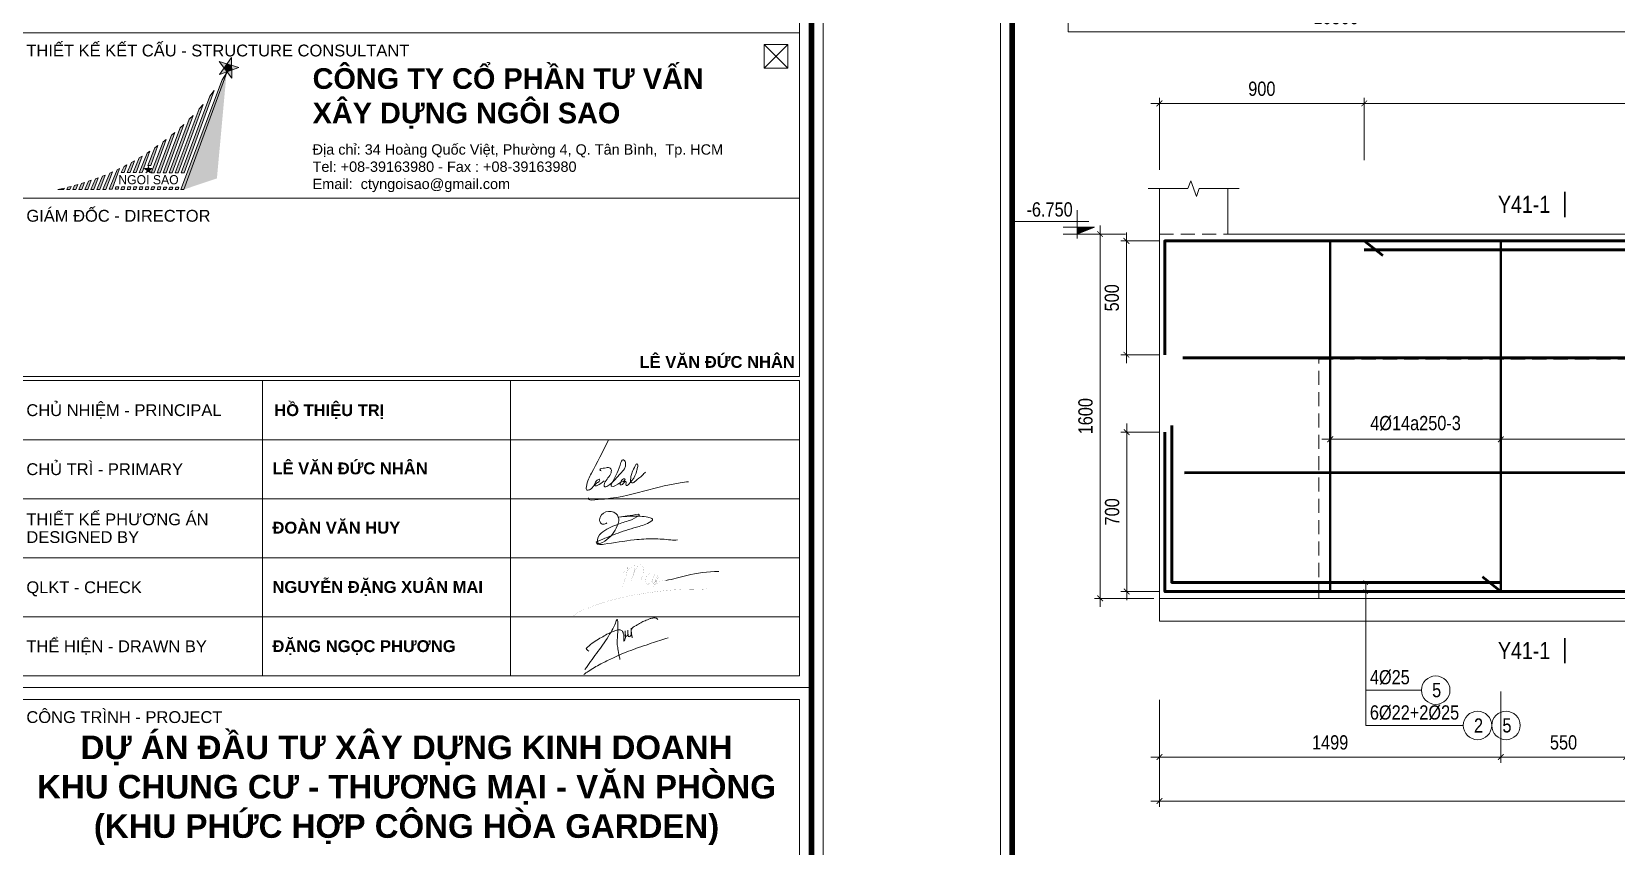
# Model space of a CAD drawing. Header units: millimetres. Extents: x 3014920 to 3563667, y -1638653 to -1356471.
# Drawn here: x 3232761 to 3239720, y -1617131 to -1613553 of the extents above; entities that cross this region are included whole.
import ezdxf
from ezdxf.enums import TextEntityAlignment as Align
from ezdxf.xclip import XClip

# ---------------------------------------------------------------- set-up
doc = ezdxf.new("R2010")
doc.units = ezdxf.units.MM
doc.header["$MEASUREMENT"] = 0
doc.header["$XCLIPFRAME"] = 0
doc.header["$PDMODE"] = 2
doc.linetypes.add('HIDDEN', pattern=[0.375, 0.25, -0.125])
doc.layers.get('0').update_dxf_attribs({"lineweight": 9})
doc.layers.get('Defpoints').update_dxf_attribs({"color": 10, "lineweight": 0})
for name, color, linetype, lineweight in [('CDAI', 21, 'Continuous', 40), ('CHG_XX_Khung ten$0$TEXT', 7, 'Continuous', 15), ('CTHEP', 50, 'Continuous', 50), ('DBAO', 90, 'Continuous', 13), ('DGIONG', 130, 'Continuous', 13), ('HATCH', 154, 'Continuous', 9), ('KTH', 154, 'Continuous', 9), ('Net khuat', 8, 'HIDDEN', 13), ('TEXT', 7, 'Continuous', 15)]:
    doc.layers.add(name, color=color, linetype=linetype, lineweight=lineweight)
doc.layers.add('CHG_XX_Khung ten$0$A1 BORDER$0$DGIONG', color=7, linetype='Continuous', lineweight=13, true_color=0x29ffff)
doc.layers.add('CHG_XX_Khung ten$0$A1 BORDER$0$STICK', color=7, linetype='Continuous', lineweight=9, true_color=0xe60000)
doc.styles.add('CHG_XX_Khung ten$0$A1 BORDER$0$ARIAL', font='arial.ttf')
doc.styles.add('CHG_XX_Khung ten$0$A1 BORDER$0$Arial - Bold', font='arialbd.ttf', dxfattribs={"height": 2.5})
doc.styles.add('CHG_XX_Khung ten$0$A1 BORDER$0$Star-AvoBold', font='VAVOB_0.TTF')
doc.styles.add('CHG_XX_Khung ten$0$Arial - Bold', font='arialbd.ttf')
doc.styles.add('CHG_XX_Khung ten$0$title block pccc$0$ARIAL', font='arial.ttf')
doc.styles.add('CHG_XX_Khung ten$0$title block pccc$0$Arial - Bold', font='arialbd.ttf', dxfattribs={"height": 2.5})
doc.styles.add('Star-HelCon', font='VHELVCN_0.TTF')
doc.styles.add('TTP-HelCon', font='VHELVCN_0.TTF')
doc.styles.add('VNI-HELVE-CONDENSE', font='VHELVCN_0.TTF')
doc.dimstyles.new('kc-25', dxfattribs={"dimtxt": 62.5, "dimasz": 20, "dimexe": 20, "dimexo": 50, "dimgap": 25, "dimtad": 3, "dimdec": 0, "dimzin": 0, "dimdsep": 46, "dimtxsty": 'VNI-HELVE-CONDENSE', "dimblk": 'DIM', "dimcen": 2.5, "dimclrd": 256, "dimclre": 154, "dimclrt": 7, "dimaunit": 1, "dimadec": 0, "dimazin": 0, "dimtfac": 1, "dimtdec": 0, "dimtix": 1, "dimtmove": 0, "dimatfit": 3, "dimldrblk": 'DOT', "dimfxl": 1, "dimtolj": 1, "dimtzin": 0, "dimarcsym": 0})
doc.dimstyles.new('TTP-25', dxfattribs={"dimscale": 25, "dimtxt": 2.5, "dimasz": 1, "dimexe": 1, "dimexo": 1, "dimgap": 0.09, "dimtad": 0, "dimdec": 4, "dimrnd": 1, "dimzin": 9, "dimdsep": 46, "dimtxsty": 'TTP-HelCon', "dimblk": 'ARCHTICK', "dimcen": 0.09, "dimdle": 1.5, "dimclrd": 256, "dimclre": 256, "dimclrt": 7, "dimadec": 0, "dimazin": 0, "dimtfac": 1, "dimtdec": 4, "dimtmove": 0, "dimatfit": 3, "dimldrblk": 'ARCHTICK', "dimfxl": 1, "dimtvp": 1, "dimtolj": 1, "dimtzin": 0, "dimarcsym": 0})

# ---------------------------------------------------------------- blocks, each defined once
blk = doc.blocks.new('_ArchTick')
at = {"color": 0, "linetype": 'ByBlock', "const_width": 0.15}
blk.add_lwpolyline([(-0.5, -0.5), (0.5, 0.5)], dxfattribs=at)
blk = doc.blocks.new('*D1978')
at = {"layer": 'Defpoints', "color": 0, "transparency": 16777216}
for p in [(56025.3, -602.9), (56774.7, -602.9), (56025.3, -901.2)]:
    blk.add_point(p, dxfattribs=at)
at = {"layer": 'KTH', "lineweight": -2, "transparency": 16777216}
for p, q in [((56025.3, -627.9), (56025.3, -926.2)), ((56774.7, -627.9), (56774.7, -926.2)), ((56812.2, -901.2), (55987.8, -901.2))]:
    blk.add_line(p, q, dxfattribs=at)
at = {"layer": 'KTH', "lineweight": -2, "transparency": 16777216, "xscale": 25, "yscale": 25, "zscale": 25}
for p, rotation in [((56025.3, -901.2), 179.9999999866598), ((56774.7, -901.2), 359.9999999866598)]:
    blk.add_blockref('_ArchTick', p, dxfattribs=dict(at, rotation=rotation))
at = {"layer": 'KTH', "color": 7, "transparency": 16777216, "insert": (56400, -831.3), "char_height": 62.5, "attachment_point": 5, "rotation": 360, "style": 'TTP-HelCon'}
blk.add_mtext('\\A1;4Þ14a250-3', dxfattribs=at)
blk = doc.blocks.new('*D1979')
at = {"layer": 'Defpoints', "color": 0, "transparency": 16777216}
for p in [(56774.7, -602.9), (58849.7, -602.9), (58849.7, -901.2)]:
    blk.add_point(p, dxfattribs=at)
at = {"layer": 'KTH', "lineweight": -2, "transparency": 16777216}
for p, q in [((56774.7, -627.9), (56774.7, -926.2)), ((58849.7, -627.9), (58849.7, -926.2)), ((56737.2, -901.2), (58887.2, -901.2))]:
    blk.add_line(p, q, dxfattribs=at)
at = {"layer": 'KTH', "lineweight": -2, "transparency": 16777216, "xscale": 25, "yscale": 25, "zscale": 25, "rotation": 180}
blk.add_blockref('_ArchTick', (56774.7, -901.2), dxfattribs=at)
at = {"layer": 'KTH', "lineweight": -2, "transparency": 16777216, "xscale": 25, "yscale": 25, "zscale": 25}
blk.add_blockref('_ArchTick', (58849.7, -901.2), dxfattribs=at)
at = {"layer": 'KTH', "color": 7, "transparency": 16777216, "insert": (57812.2, -831.3), "char_height": 62.5, "attachment_point": 5, "style": 'TTP-HelCon'}
blk.add_mtext('\\A1;4Þ14a300-3', dxfattribs=at)
blk = doc.blocks.new('*D1983')
at = {"layer": 'Defpoints', "color": 0, "transparency": 16777216}
for p in [(55275, 574), (56175, 300), (55275, 256.7)]:
    blk.add_point(p, dxfattribs=at)
at = {"layer": 'KTH', "lineweight": -2, "transparency": 16777216}
for p, q in [((56212.5, 574), (55237.5, 574)), ((55275, 281.7), (55275, 599)), ((56175, 325), (56175, 599))]:
    blk.add_line(p, q, dxfattribs=at)
at = {"layer": 'KTH', "lineweight": -2, "transparency": 16777216, "xscale": 25, "yscale": 25, "zscale": 25, "rotation": 180}
blk.add_blockref('_ArchTick', (55275, 574), dxfattribs=at)
at = {"layer": 'KTH', "lineweight": -2, "transparency": 16777216, "xscale": 25, "yscale": 25, "zscale": 25}
blk.add_blockref('_ArchTick', (56175, 574), dxfattribs=at)
at = {"layer": 'KTH', "color": 7, "transparency": 16777216, "insert": (55725, 637.8), "char_height": 62.5, "attachment_point": 5, "style": 'TTP-HelCon'}
blk.add_mtext('\\A1;900', dxfattribs=at)
blk = doc.blocks.new('*D1984')
at = {"layer": 'Defpoints', "color": 0, "transparency": 16777216}
for p in [(56175, 574), (56175, 300), (59450, 300)]:
    blk.add_point(p, dxfattribs=at)
at = {"layer": 'KTH', "lineweight": -2, "transparency": 16777216}
for p, q in [((59487.5, 574), (56137.5, 574)), ((56175, 325), (56175, 599)), ((59450, 325), (59450, 599))]:
    blk.add_line(p, q, dxfattribs=at)
at = {"layer": 'KTH', "lineweight": -2, "transparency": 16777216, "xscale": 25, "yscale": 25, "zscale": 25, "rotation": 180}
blk.add_blockref('_ArchTick', (56175, 574), dxfattribs=at)
at = {"layer": 'KTH', "lineweight": -2, "transparency": 16777216, "xscale": 25, "yscale": 25, "zscale": 25}
blk.add_blockref('_ArchTick', (59450, 574), dxfattribs=at)
at = {"layer": 'KTH', "color": 7, "transparency": 16777216, "insert": (57812.5, 637.8), "char_height": 62.5, "attachment_point": 5, "style": 'TTP-HelCon'}
blk.add_mtext('\\A1;3275', dxfattribs=at)
blk = doc.blocks.new('*D1995')
at = {"layer": 'Defpoints', "color": 0, "transparency": 16777216}
for p in [(55275.3, -2020.8), (60125, -2020.8), (60125, -2490.3)]:
    blk.add_point(p, dxfattribs=at)
at = {"layer": 'KTH', "lineweight": -2, "transparency": 16777216}
for p, q in [((55275.3, -2045.8), (55275.3, -2515.3)), ((60125, -2045.8), (60125, -2515.3)), ((55237.8, -2490.3), (60162.5, -2490.3))]:
    blk.add_line(p, q, dxfattribs=at)
at = {"layer": 'KTH', "lineweight": -2, "transparency": 16777216, "xscale": 25, "yscale": 25, "zscale": 25, "rotation": 180}
blk.add_blockref('_ArchTick', (55275.3, -2490.3), dxfattribs=at)
at = {"layer": 'KTH', "lineweight": -2, "transparency": 16777216, "xscale": 25, "yscale": 25, "zscale": 25}
blk.add_blockref('_ArchTick', (60125, -2490.3), dxfattribs=at)
at = {"layer": 'KTH', "color": 7, "transparency": 16777216, "insert": (57700.1, -2426.4), "char_height": 62.5, "attachment_point": 5, "style": 'TTP-HelCon'}
blk.add_mtext('\\A1;4850', dxfattribs=at)
blk = doc.blocks.new('*D1996')
at = {"layer": 'Defpoints', "color": 0, "transparency": 16777216}
for p in [(55275.3, -2020.8), (56774.7, -2020.8), (56774.7, -2296.8)]:
    blk.add_point(p, dxfattribs=at)
at = {"layer": 'KTH', "lineweight": -2, "transparency": 16777216}
for p, q in [((55275.3, -2045.8), (55275.3, -2321.8)), ((56774.7, -2045.8), (56774.7, -2321.8)), ((55237.8, -2296.8), (56812.2, -2296.8))]:
    blk.add_line(p, q, dxfattribs=at)
at = {"layer": 'KTH', "lineweight": -2, "transparency": 16777216, "xscale": 25, "yscale": 25, "zscale": 25, "rotation": 180}
blk.add_blockref('_ArchTick', (55275.3, -2296.8), dxfattribs=at)
at = {"layer": 'KTH', "lineweight": -2, "transparency": 16777216, "xscale": 25, "yscale": 25, "zscale": 25}
blk.add_blockref('_ArchTick', (56774.7, -2296.8), dxfattribs=at)
at = {"layer": 'KTH', "color": 7, "transparency": 16777216, "insert": (56025, -2233), "char_height": 62.5, "attachment_point": 5, "style": 'TTP-HelCon'}
blk.add_mtext('\\A1;1499', dxfattribs=at)
blk = doc.blocks.new('*D1997')
at = {"layer": 'Defpoints', "color": 0, "transparency": 16777216}
for p in [(56774.7, -1983.4), (57325, -1983.4), (57325, -2296.8)]:
    blk.add_point(p, dxfattribs=at)
at = {"layer": 'KTH', "lineweight": -2, "transparency": 16777216}
for p, q in [((56774.7, -2008.4), (56774.7, -2321.8)), ((57325, -2008.4), (57325, -2321.8)), ((56737.2, -2296.8), (57362.5, -2296.8))]:
    blk.add_line(p, q, dxfattribs=at)
at = {"layer": 'KTH', "lineweight": -2, "transparency": 16777216, "xscale": 25, "yscale": 25, "zscale": 25, "rotation": 180}
blk.add_blockref('_ArchTick', (56774.7, -2296.8), dxfattribs=at)
at = {"layer": 'KTH', "lineweight": -2, "transparency": 16777216, "xscale": 25, "yscale": 25, "zscale": 25}
blk.add_blockref('_ArchTick', (57325, -2296.8), dxfattribs=at)
at = {"layer": 'KTH', "color": 7, "transparency": 16777216, "insert": (57049.9, -2233), "char_height": 62.5, "attachment_point": 5, "style": 'TTP-HelCon'}
blk.add_mtext('\\A1;550', dxfattribs=at)
blk = doc.blocks.new('DIM')
h = blk.add_hatch(color=1)
h.paths.add_polyline_path([(0.49, 0.29, 1), (0.29, 0.49), (-0.19, 0), (0.19, 0)])
h.paths.add_polyline_path([(0.19, 0), (-0.19, 0), (-0.49, -0.29, 1), (-0.29, -0.49)])
at = {"color": 9}
for p, q in [((-0.19, 0), (-1.5, 0)), ((0.19, 0), (1.5, 0))]:
    blk.add_line(p, q, dxfattribs=at)
at = {"color": 1}
for p, q in [((-0.49, -0.29), (0.29, 0.49)), ((-0.29, -0.49), (0.49, 0.29)), ((-0.19, 0), (0.19, 0))]:
    blk.add_line(p, q, dxfattribs=at)
blk.add_arc((-0.39, -0.39), 0.138, 135, 315, dxfattribs=at)
blk = doc.blocks.new('*D2001')
at = {"layer": 'Defpoints', "color": 0, "transparency": 16777216}
for p in [(55150.6, 0), (55014.6, -1600), (55275, -1600)]:
    blk.add_point(p, dxfattribs=at)
at = {"layer": 'KTH', "lineweight": -2, "transparency": 16777216}
for p, q in [((55125.6, 0), (54989.6, 0)), ((55014.6, 37.5), (55014.6, -1637.5)), ((55250, -1600), (54989.6, -1600))]:
    blk.add_line(p, q, dxfattribs=at)
at = {"layer": 'KTH', "lineweight": -2, "transparency": 16777216, "xscale": 25, "yscale": 25, "zscale": 25}
for p, rotation in [((55014.6, 0), 90), ((55014.6, -1600), 270)]:
    blk.add_blockref('_ArchTick', p, dxfattribs=dict(at, rotation=rotation))
at = {"layer": 'KTH', "color": 7, "transparency": 16777216, "insert": (54950.7, -800), "char_height": 62.5, "attachment_point": 5, "rotation": 90, "style": 'TTP-HelCon'}
blk.add_mtext('\\A1;1600', dxfattribs=at)
blk = doc.blocks.new('CODE')
at = {"layer": 'DBAO'}
for p, q in [((-62.5, -20), (-62.5, 105)), ((-62.5, 0), (-137.5, 30)), ((-137.5, 30), (0, 30)), ((-137.5, 0), (0, 0)), ((-112.5, 55), (223.6, 55))]:
    blk.add_line(p, q, dxfattribs=at)
at = {"layer": 'HATCH', "color": 1}
blk.add_solid([(-62.5, 0), (-137.5, 30), (-62.5, 30)], dxfattribs=at)
blk = doc.blocks.new('*D2002')
at = {"layer": 'Defpoints', "color": 0, "transparency": 16777216}
for p in [(55298.4, -30), (55130.2, -530), (55298.4, -530)]:
    blk.add_point(p, dxfattribs=at)
at = {"layer": 'KTH', "lineweight": -2, "transparency": 16777216}
for p, q in [((55130.2, 7.5), (55130.2, -567.5)), ((55273.4, -30), (55105.2, -30)), ((55273.4, -530), (55105.2, -530))]:
    blk.add_line(p, q, dxfattribs=at)
at = {"layer": 'KTH', "lineweight": -2, "transparency": 16777216, "xscale": 25, "yscale": 25, "zscale": 25}
for p, rotation in [((55130.2, -30), 90), ((55130.2, -530), 270)]:
    blk.add_blockref('_ArchTick', p, dxfattribs=dict(at, rotation=rotation))
at = {"layer": 'KTH', "color": 7, "transparency": 16777216, "insert": (55066.4, -280), "char_height": 62.5, "attachment_point": 5, "rotation": 90, "style": 'TTP-HelCon'}
blk.add_mtext('\\A1;500', dxfattribs=at)
blk = doc.blocks.new('*D2003')
at = {"layer": 'Defpoints', "color": 0, "transparency": 16777216}
for p in [(55299.5, -870), (55131.4, -1570), (55299.5, -1570)]:
    blk.add_point(p, dxfattribs=at)
at = {"layer": 'KTH', "lineweight": -2, "transparency": 16777216}
for p, q in [((55131.4, -832.5), (55131.4, -1607.5)), ((55274.5, -870), (55106.4, -870)), ((55274.5, -1570), (55106.4, -1570))]:
    blk.add_line(p, q, dxfattribs=at)
at = {"layer": 'KTH', "lineweight": -2, "transparency": 16777216, "xscale": 25, "yscale": 25, "zscale": 25}
for p, rotation in [((55131.4, -870), 90), ((55131.4, -1570), 270)]:
    blk.add_blockref('_ArchTick', p, dxfattribs=dict(at, rotation=rotation))
at = {"layer": 'KTH', "color": 7, "transparency": 16777216, "insert": (55067.6, -1220), "char_height": 62.5, "attachment_point": 5, "rotation": 90, "style": 'TTP-HelCon'}
blk.add_mtext('\\A1;700', dxfattribs=at)
blk = doc.blocks.new('MC')
at = {"layer": 'CTHEP', "const_width": 10, "elevation": 0}
blk.add_lwpolyline([(36.4, 150), (36.4, 0)], dxfattribs=at)
at = {"layer": 'TEXT', "style": 'TTP-HelCon'}
blk.add_attdef('A', text='', height=100, dxfattribs=at).set_placement((-50, 25.5), align=Align.RIGHT)
blk = doc.blocks.new('*D1940')
at = {"layer": 'Defpoints', "color": 0, "transparency": 16777216}
for p in [(57600, -2448.4), (68100, -2448.4), (68100, -2949.4)]:
    blk.add_point(p, dxfattribs=at)
at = {"layer": 'KTH', "lineweight": -2, "transparency": 16777216}
for p, q in [((57600, -2473.4), (57600, -2974.4)), ((68100, -2473.4), (68100, -2974.4)), ((57562.5, -2949.4), (68137.5, -2949.4))]:
    blk.add_line(p, q, dxfattribs=at)
at = {"layer": 'KTH', "lineweight": -2, "transparency": 16777216, "xscale": 25, "yscale": 25, "zscale": 25, "rotation": 180}
blk.add_blockref('_ArchTick', (57600, -2949.4), dxfattribs=at)
at = {"layer": 'KTH', "lineweight": -2, "transparency": 16777216, "xscale": 25, "yscale": 25, "zscale": 25}
blk.add_blockref('_ArchTick', (68100, -2949.4), dxfattribs=at)
at = {"layer": 'KTH', "color": 7, "transparency": 16777216, "insert": (62850, -2885.5), "char_height": 62.5, "attachment_point": 5, "style": 'TTP-HelCon'}
blk.add_mtext('\\A1;10500', dxfattribs=at)
blk = doc.blocks.new('CHG_XX_Khung ten')
at = {"layer": 'CHG_XX_Khung ten$0$A1 BORDER$0$DGIONG'}
h = blk.add_hatch(color=256, dxfattribs=at)
h.paths.add_polyline_path([(724.94, 283.19), (724.15, 281.97), (717.19, 263.38), (717.7, 263.38)])
h.paths.add_polyline_path([(722.81, 280.17), (722.1, 279.22), (717.21, 266.21), (717.72, 266.21)], flags=17)
h.paths.add_polyline_path([(720.93, 277.8), (720.27, 277.04), (716.19, 266.22), (716.7, 266.22)])
h.paths.add_polyline_path([(719.23, 275.93), (718.6, 275.29), (715.18, 266.22), (715.69, 266.22)])
h.paths.add_polyline_path([(717.65, 274.38), (717.03, 273.81), (714.16, 266.22), (714.67, 266.22)])
h.paths.add_polyline_path([(716.14, 273.03), (715.61, 272.59), (713.15, 266.22), (713.66, 266.22)])
h.paths.add_polyline_path([(714.69, 271.86), (714.17, 271.45), (712.13, 266.23), (712.64, 266.23)])
h.paths.add_polyline_path([(713.29, 270.81), (712.76, 270.43), (711.57, 267.46), (712.07, 267.47)])
h.paths.add_polyline_path([(710.1, 266.23), (710.61, 266.24), (711.93, 269.87), (711.48, 269.56)])
h.paths.add_polyline_path([(710.61, 269.02), (710.13, 268.73), (709.08, 266.24), (709.59, 266.24)])
h.paths.add_polyline_path([(709.31, 268.26), (708.82, 267.97), (708.07, 266.24), (708.58, 266.24)])
h.paths.add_polyline_path([(708.04, 267.56), (707.54, 267.3), (707.05, 266.25), (707.56, 266.25)])
h.paths.add_polyline_path([(716.84, 263.8), (716.33, 263.8), (716.18, 263.38), (716.69, 263.38)])
h.paths.add_polyline_path([(715.67, 263.39), (715.82, 263.8), (715.32, 263.8), (715.16, 263.39)])
h.paths.add_polyline_path([(714.15, 263.39), (714.65, 263.39), (714.8, 263.8), (714.3, 263.8)])
h.paths.add_polyline_path([(713.13, 263.39), (713.64, 263.4), (713.79, 263.81), (713.28, 263.81)])
h.paths.add_polyline_path([(712.77, 263.81), (712.27, 263.81), (712.11, 263.39), (712.62, 263.4)])
h.paths.add_polyline_path([(711.25, 263.81), (711.1, 263.4), (711.61, 263.4), (711.76, 263.81)])
h.paths.add_polyline_path([(710.59, 263.4), (710.74, 263.82), (710.24, 263.82), (710.08, 263.4)])
h.paths.add_polyline_path([(709.73, 263.82), (709.22, 263.82), (709.07, 263.41), (709.57, 263.41)])
h.paths.add_polyline_path([(708.71, 263.82), (708.21, 263.82), (708.05, 263.41), (708.56, 263.41)])
h.paths.add_polyline_path([(707.54, 263.41), (707.69, 263.83), (707.19, 263.83), (707.03, 263.41)])
h.paths.add_polyline_path([(706.68, 263.83), (706.17, 263.83), (706.02, 263.42), (706.53, 263.42)])
h.paths.add_polyline_path([(705, 263.42), (705.51, 263.42), (706.79, 266.93), (706.4, 266.74)])
h.paths.add_polyline_path([(703.97, 263.37), (704.48, 263.37), (705.57, 266.36), (705.14, 266.17)])
h.paths.add_polyline_path([(704.36, 265.84), (703.91, 265.65), (702.96, 263.38), (703.46, 263.38)])
h.paths.add_polyline_path([(703.17, 265.37), (702.69, 265.19), (701.94, 263.38), (702.45, 263.38)])
h.paths.add_polyline_path([(702, 264.94), (701.5, 264.77), (700.92, 263.38), (701.43, 263.38)])
h.paths.add_polyline_path([(700.84, 264.56), (700.33, 264.4), (699.91, 263.39), (700.42, 263.39)])
h.paths.add_polyline_path([(699.7, 264.21), (699.18, 264.06), (698.89, 263.39), (699.4, 263.39)])
h.paths.add_polyline_path([(698.57, 263.9), (698.04, 263.77), (697.87, 263.38), (698.38, 263.39)])
h.paths.add_polyline_path([(697.37, 263.39), (697.45, 263.63), (696.91, 263.51), (696.35, 263.38)])
blk.add_hatch(color=256, dxfattribs=at).paths.add_polyline_path([(724.92, 283.21), (717.68, 263.38), (723.28, 265.27)])
at = {"layer": 'CHG_XX_Khung ten$0$A1 BORDER$0$STICK'}
for points in [[(723.71, 282.88), (725.74, 285.75), (725.8, 282.26), (723.67, 285.06), (727.02, 284.03)], [(725.76, 284.41), (724.96, 284.66), (724.49, 283.98), (724.99, 283.32), (725.77, 283.6)], [(711.25, 266.22), (711.64, 267.39), (712.01, 266.22), (711.02, 266.95), (712.24, 266.93)], [(711.87, 266.67), (711.78, 266.94), (711.49, 266.94), (711.4, 266.67), (711.63, 266.5)]]:
    blk.add_hatch(color=256, dxfattribs=at).paths.add_polyline_path(points)
for p, q in [((816, 283.93), (820, 287.93)), ((820, 283.93), (816, 287.93)), ((687, 179), (824, 179))]:
    blk.add_line(p, q)
at = {"color": 9, "linetype": 'Continuous'}
for p, q in [((731, 231), (731, 181)), ((773, 231), (773, 181))]:
    blk.add_line(p, q, dxfattribs=at)
for points in [[(15, 579), (826, 579), (826, 15), (15, 15)], [(816, 283.93), (820, 283.93), (820, 287.93), (816, 287.93)]]:
    blk.add_lwpolyline(points, close=True)
at = {"color": 4, "linetype": 'Continuous', "const_width": 1}
blk.add_lwpolyline([(17, 577), (824, 577), (824, 17), (17, 17)], close=True, dxfattribs=at)
at = {"linetype": 'Continuous'}
for points in [[(689, 317.93), (822, 317.93), (822, 289.93), (689, 289.93)], [(689, 289.93), (822, 289.93), (822, 261.93), (689, 261.93)], [(689, 177), (822, 177), (822, 138), (689, 138)]]:
    blk.add_lwpolyline(points, close=True, dxfattribs=at)
at = {"color": 9, "linetype": 'Continuous'}
for points in [[(689, 261.93), (822, 261.93), (822, 231.73), (689, 231.73)], [(822, 221), (689, 221), (689, 231), (822, 231)], [(822, 211), (689, 211), (689, 221), (822, 221)], [(822, 201), (689, 201), (689, 211), (822, 211)], [(822, 191), (689, 191), (689, 201), (822, 201)], [(822, 181), (689, 181), (689, 191), (822, 191)]]:
    blk.add_lwpolyline(points, close=True, dxfattribs=at)
blk.add_lwpolyline([(822, 211), (689, 211), (822, 211)], dxfattribs=at)
at = {"color": 1}
for points in [[(785.63, 182.08), (787.56, 184.76), (789.61, 187.7), (790.35, 188.98), (790.79, 189.92), (791.06, 190.59), (791.21, 189.09), (791.18, 188.31), (791.14, 187.75), (791.09, 186.47), (791.21, 185.58), (791.42, 184.31), (791.51, 183.99), (791.51, 183.74)], [(786.29, 185.19), (785.86, 185.61), (786.06, 185.86), (787.11, 186.7), (788.17, 187.35), (789.1, 187.9), (790.12, 188.41), (790.69, 188.61), (791.04, 188.74), (791.47, 188.79), (791.73, 188.72), (791.92, 188.61), (792.08, 188.33), (792.16, 188.06), (792.21, 187.84), (792.21, 187.27), (792.2, 187.05), (792.23, 186.85), (792.39, 187.1), (792.48, 187.84), (792.46, 188.12), (792.44, 188.61), (792.46, 188.03), (792.53, 187.67), (792.73, 187.74), (792.86, 187.87), (792.9, 188.09), (792.9, 188.28), (792.87, 188.7), (792.91, 188.19), (792.93, 187.79), (792.94, 187.69), (793.11, 187.61), (793.31, 187.73), (793.45, 187.93), (793.48, 188.22), (793.48, 188.64), (793.48, 189.05), (793.48, 188.49), (793.56, 187.84), (793.63, 187.45), (793.48, 188.6), (793.51, 188.92), (794.2, 189.45), (794.72, 189.76), (795.44, 190.17), (796.2, 190.5), (796.65, 190.69), (797.26, 190.79), (797.77, 190.74), (797.95, 190.55)], [(785.43, 181.21), (786.17, 181.73), (788.31, 183), (790.34, 184), (791.77, 184.64), (795.08, 185.91), (796.87, 186.5), (799.7, 187.42)]]:
    blk.add_spline(points, degree=3, dxfattribs=at)
at = {"layer": 'CHG_XX_Khung ten$0$A1 BORDER$0$DGIONG'}
for points in [[(724.94, 283.19), (717.7, 263.38), (717.19, 263.38), (724.15, 281.97), (724.94, 283.19)], [(722.81, 280.17), (717.72, 266.21), (717.21, 266.21), (722.1, 279.22), (722.81, 280.17)], [(720.93, 277.8), (716.7, 266.22), (716.19, 266.22), (720.27, 277.04), (720.93, 277.8)], [(717.65, 274.38), (714.67, 266.22), (714.16, 266.22), (717.03, 273.81), (717.65, 274.38)], [(719.23, 275.93), (715.69, 266.22), (715.18, 266.22), (718.6, 275.29), (719.23, 275.93)], [(714.69, 271.86), (712.64, 266.23), (712.13, 266.23), (714.17, 271.45), (714.69, 271.86)], [(716.14, 273.03), (713.66, 266.22), (713.15, 266.22), (715.61, 272.59), (716.14, 273.03)], [(710.61, 269.02), (709.59, 266.24), (709.08, 266.24), (710.13, 268.73), (710.61, 269.02)], [(711.93, 269.87), (710.61, 266.24), (710.1, 266.23), (711.48, 269.56), (711.93, 269.87)], [(713.29, 270.81), (712.07, 267.47), (711.57, 267.46), (712.76, 270.43), (713.29, 270.81)], [(704.36, 265.84), (703.46, 263.38), (702.96, 263.38), (703.91, 265.65), (704.36, 265.84)], [(705.57, 266.36), (704.48, 263.37), (703.97, 263.37), (705.14, 266.17), (705.57, 266.36)], [(706.79, 266.93), (705.51, 263.42), (705, 263.42), (706.4, 266.74), (706.79, 266.93)], [(708.04, 267.56), (707.56, 266.25), (707.05, 266.25), (707.54, 267.3), (708.04, 267.56)], [(709.31, 268.26), (708.58, 266.24), (708.07, 266.24), (708.82, 267.97), (709.31, 268.26)], [(697.45, 263.63), (697.37, 263.39), (696.35, 263.38), (696.91, 263.51), (697.45, 263.63)], [(698.57, 263.9), (698.38, 263.39), (697.87, 263.38), (698.04, 263.77), (698.57, 263.9)], [(699.7, 264.21), (699.4, 263.39), (698.89, 263.39), (699.18, 264.06), (699.7, 264.21)], [(700.84, 264.56), (700.42, 263.39), (699.91, 263.39), (700.33, 264.4), (700.84, 264.56)], [(702, 264.94), (701.43, 263.38), (700.92, 263.38), (701.5, 264.77), (702, 264.94)], [(703.17, 265.37), (702.45, 263.38), (701.94, 263.38), (702.69, 265.19), (703.17, 265.37)]]:
    blk.add_lwpolyline(points, dxfattribs=at)
for points in [[(706.53, 263.42), (706.68, 263.83), (706.17, 263.83), (706.02, 263.42)], [(707.54, 263.41), (707.69, 263.83), (707.19, 263.83), (707.03, 263.41)], [(708.56, 263.41), (708.71, 263.82), (708.21, 263.82), (708.05, 263.41)], [(709.57, 263.41), (709.73, 263.82), (709.22, 263.82), (709.07, 263.41)], [(710.59, 263.4), (710.74, 263.82), (710.24, 263.82), (710.08, 263.4)], [(711.61, 263.4), (711.76, 263.81), (711.25, 263.81), (711.1, 263.4)], [(712.62, 263.4), (712.77, 263.81), (712.27, 263.81), (712.11, 263.39)], [(713.64, 263.4), (713.79, 263.81), (713.28, 263.81), (713.13, 263.39)], [(714.65, 263.39), (714.8, 263.8), (714.3, 263.8), (714.15, 263.39)], [(715.67, 263.39), (715.82, 263.8), (715.32, 263.8), (715.16, 263.39)], [(716.69, 263.38), (716.84, 263.8), (716.33, 263.8), (716.18, 263.38)]]:
    blk.add_lwpolyline(points, close=True, dxfattribs=at)
at = {"layer": 'CHG_XX_Khung ten$0$A1 BORDER$0$STICK'}
for p, q in [((723.67, 285.06), (727.02, 284.03)), ((725.8, 282.26), (723.67, 285.06)), ((723.71, 282.88), (725.74, 285.75)), ((725.74, 285.75), (725.8, 282.26)), ((727.02, 284.03), (723.71, 282.88)), ((711.02, 266.95), (712.24, 266.93)), ((712.01, 266.22), (711.02, 266.95)), ((712.24, 266.93), (711.25, 266.22)), ((711.64, 267.39), (712.01, 266.22))]:
    blk.add_line(p, q, dxfattribs=at)
at = {"layer": 'CHG_XX_Khung ten$0$TEXT', "color": 1}
blk.add_lwpolyline([(801.29, 204.04, -0.124137), (800.16, 204.02, 0.028888), (797.25, 204.19, 0.026156), (793.98, 204.04, 0.007061), (788.86, 203.28, -0.091769), (787.85, 203.27, -0.25841), (787.51, 203.62, -0.039719), (788.28, 204, -0.004242), (791.23, 205.18, -0.019244), (794.8, 206.31, 0.094204), (797.02, 207.28, 0.504882), (796.98, 207.63, 0.07616), (796.3, 207.87, 0.041135), (794.97, 208.03, 0.034641), (791.34, 207.9, 0.01407), (792.8, 208.12, 0.003668), (794.71, 208.36, -0.800617), (794.79, 208.18, -0.093248), (793.21, 207.32, 0.020479), (791.05, 206.59, 0.096842), (788.38, 205.18, 0.259163), (787.77, 203.63, 0.564182), (788.17, 203.39, 0.087383), (789.69, 204.36, 0.156422), (791.35, 207.23, 0.228987), (790.91, 208.45, 0.272068), (789.19, 208.76, 0.293527), (788.08, 207.43, 0.171419), (788.25, 206.94, 0.281707), (788.69, 206.7, 0.217513), (789.34, 206.92)], format="xyb", dxfattribs=at)
at = {"layer": 'CHG_XX_Khung ten$0$TEXT', "color": 1, "const_width": 0.0121}
for points in [[(791.6, 198.34, 0.143835), (794.1, 199.89, -0.075685), (793.5, 197.02, -0.172299), (794.95, 199.92, -0.299798), (795.6, 198.96, -0.170508), (795.36, 197.75, 0.168316), (795.11, 197.03)], [(791.95, 196.04, -0.054469), (792.33, 197.1, 0.103257), (792.78, 199.38)], [(797.47, 197.92, 0.401177), (797.3, 198.32, 0.483935), (795.9, 197.43, 0.196997), (796.02, 196.61, 0.296639), (796.38, 196.53, 0.183057), (797.12, 197.39)], [(797.48, 198.09, 0.142769), (797.07, 197.1, 0.220826), (797.29, 196.56, 0.106687), (798.07, 198.16, 0.181562), (797.64, 197.4, -0.039872), (797.25, 196.09, -0.060225), (798.09, 197.69, 0.017174), (797.52, 196.45, -0.149286), (799.3, 197.16)], [(806.31, 195.73, -0.026807), (805.12, 195.66, 0.027369), (800.25, 195.52, 0.022423), (795.26, 194.89, 0.038275), (791.04, 194.04, 0.053272), (785.95, 192.37, 0.118692), (783.44, 190.96)]]:
    blk.add_lwpolyline(points, format="xyb", dxfattribs=at)
at = {"layer": 'CHG_XX_Khung ten$0$TEXT', "color": 1}
for centre, radius, start, end in [((808.51, 174.85), 23.83, 90.5448, 103.6788), ((793.37, 230.45), 33.81, 280.1185, 286.3373)]:
    blk.add_arc(centre, radius, start, end, dxfattribs=at)
for points in [[(789.62, 220.97), (786.72, 215.31), (785.87, 213.03), (785.94, 212.46), (786.42, 212.53), (787.18, 213.24), (787.77, 213.73), (788.12, 214.16), (788.07, 214.29), (787.94, 214.27), (787.28, 213.56), (787.2, 213.33), (787.26, 213.21), (787.44, 213.16), (787.7, 213.23), (788.87, 214.02)], [(788.4, 215.73), (788.18, 215.82), (788.21, 216), (788.32, 216.07), (788.7, 216.16), (789.23, 216.24), (789.76, 216.24), (790.01, 216.08), (790.1, 215.79), (790.05, 215.41), (788.96, 213.65), (788.88, 213.4), (788.88, 213.13), (789, 213.02), (789.17, 213.01), (789.51, 213.17), (790.77, 214.27), (791.67, 215.27), (792.3, 216.07), (792.5, 216.66), (792.49, 217.11), (792.33, 217.45), (792.13, 217.58), (791.94, 217.52), (791.73, 217.16), (790.12, 213.5), (790.04, 213.21), (790.14, 213.12), (791.53, 213.7), (792.32, 214.06), (792.42, 214.24), (792.36, 214.39), (792.17, 214.35), (791.86, 214.12), (791.68, 213.82), (791.57, 213.47), (791.67, 213.35), (791.96, 213.42), (792.51, 213.89), (792.61, 213.78), (792.55, 213.52), (792.61, 213.3), (792.77, 213.25), (793.05, 213.46), (794.1, 214.86), (794.42, 215.85), (794.57, 216.45), (794.53, 216.83), (794.42, 216.89), (794.27, 216.8), (794.14, 216.57), (793.62, 215.47), (793.41, 214.74), (793.36, 214.18), (793.41, 213.82), (793.56, 213.67), (793.77, 213.71), (794.19, 213.99), (795.35, 214.98), (795.89, 215.51)], [(786.22, 211.12), (786.28, 210.87), (786.71, 210.78), (801.78, 213.69), (803.18, 213.88)]]:
    blk.add_spline(points, degree=3, dxfattribs=at)
for s, height, style, p in [('THIẾT KẾ KẾT CẤU - STRUCTURE CONSULTANT', 2, 'CHG_XX_Khung ten$0$A1 BORDER$0$ARIAL', (691, 286.93)), ('GIÁM ĐỐC - DIRECTOR', 2, 'CHG_XX_Khung ten$0$title block pccc$0$ARIAL', (691, 258.93)), ('CHỦ NHIỆM - PRINCIPAL', 2, 'CHG_XX_Khung ten$0$title block pccc$0$ARIAL', (691, 226)), ('HỒ THIỆU TRỊ', 2, 'CHG_XX_Khung ten$0$title block pccc$0$Arial - Bold', (733, 226)), ('CHỦ TRÌ - PRIMARY', 2, 'CHG_XX_Khung ten$0$title block pccc$0$ARIAL', (691, 216)), ('LÊ VĂN ĐỨC NHÂN', 2.0073, 'CHG_XX_Khung ten$0$Arial - Bold', (732.68, 216.13)), ('THIẾT KẾ PHƯƠNG ÁN', 2, 'CHG_XX_Khung ten$0$title block pccc$0$ARIAL', (691, 207.5)), ('ĐOÀN VĂN HUY', 2.0073, 'CHG_XX_Khung ten$0$Arial - Bold', (732.68, 206.09)), ('DESIGNED BY', 2, 'CHG_XX_Khung ten$0$title block pccc$0$ARIAL', (691, 204.5)), ('QLKT - CHECK', 2, 'CHG_XX_Khung ten$0$title block pccc$0$ARIAL', (691, 196)), ('NGUYỄN ĐẶNG XUÂN MAI', 2.0073, 'CHG_XX_Khung ten$0$Arial - Bold', (732.68, 196.05)), ('THỂ HIỆN - DRAWN BY', 2, 'CHG_XX_Khung ten$0$title block pccc$0$ARIAL', (691, 186)), ('ĐẶNG NGỌC PHƯƠNG', 2.0073, 'CHG_XX_Khung ten$0$Arial - Bold', (732.68, 186.02)), ('CÔNG TRÌNH - PROJECT', 2, 'CHG_XX_Khung ten$0$A1 BORDER$0$ARIAL', (691, 174))]:
    blk.add_text(s, height=height, dxfattribs=dict(style=style)).set_placement(p, align=Align.MIDDLE_LEFT)
at = {"style": 'CHG_XX_Khung ten$0$Arial - Bold'}
blk.add_text('LÊ VĂN ĐỨC NHÂN', height=2.0073, dxfattribs=at).set_placement((821.19, 234.17), align=Align.MIDDLE_RIGHT)
at = {"ltscale": 10}
for s, insert, char_height, width, attachment_point, style in [('CÔNG TY CỔ PHẦN TƯ VẤN \\PXÂY DỰNG NGÔI SAO', (739.49, 283.93), 3.5, 76.248, 1, 'CHG_XX_Khung ten$0$A1 BORDER$0$Arial - Bold'), ('Địa chỉ: 34 Hoàng Quốc Việt, Phường 4, Q. Tân Bình,  Tp. HCM\\PTel: +08-39163980 - Fax : +08-39163980 \\PEmail:  ctyngoisao@gmail.com', (739.49, 262.93), 1.75, 83.001, 7, 'CHG_XX_Khung ten$0$A1 BORDER$0$ARIAL')]:
    blk.add_mtext(s, dxfattribs=dict(at, insert=insert, char_height=char_height, width=width, attachment_point=attachment_point, style=style))
at = {"insert": (755.4, 170.88), "char_height": 4, "width": 159.8745, "attachment_point": 2, "style": 'CHG_XX_Khung ten$0$A1 BORDER$0$Arial - Bold'}
blk.add_mtext('DỰ ÁN ĐẦU TƯ XÂY DỰNG KINH DOANH\\PKHU CHUNG CƯ - THƯƠNG MẠI - VĂN PHÒNG\\P(KHU PHỨC HỢP CÔNG HÒA GARDEN)', dxfattribs=at)
at = {"layer": 'CHG_XX_Khung ten$0$A1 BORDER$0$STICK', "style": 'CHG_XX_Khung ten$0$A1 BORDER$0$Star-AvoBold', "width": 1}
blk.add_text('NGOI SAO', height=1.547, dxfattribs=at).set_placement((706.57, 264.27))
blk = doc.blocks.new('2Y-41')
at = {"layer": 'CDAI'}
for points in [[(56025.27746, -30), (56025.27746, -1570)], [(56774.7495, -31.05413), (56774.7495, -1571.05413)]]:
    blk.add_lwpolyline(points, dxfattribs=at)
at = {"layer": 'CTHEP'}
for p, q in [((56256.43338, -94.5255), (56175.00749, -30)), ((56175.00749, -70), (59449.99241, -70)), ((82396.41101, -543.33333), (55377.68973, -543.33334)), ((82406.41441, -1042.98856), (55385.81644, -1048.01558)), ((56693.32361, -1505.40522), (56774.7495, -1569.93072))]:
    blk.add_line(p, q, dxfattribs=at)
for points in [[(55298.38218, -530), (55298.38218, -30), (82444.99991, -30)], [(55299.54167, -870), (55299.54167, -1570), (82444.99991, -1570), (82444.99991, -870)], [(55329.54167, -841.2356), (55329.54167, -1529.93072), (56774.7495, -1529.93072)]]:
    blk.add_lwpolyline(points, dxfattribs=at)
at = {"layer": 'DBAO', "linetype": 'Continuous'}
for p, q in [((55274.99991, 200), (55274.99991, 0)), ((55574.99989, 0), (55574.99989, 200)), ((55275.26113, -1600), (82474.99991, -1600))]:
    blk.add_line(p, q, dxfattribs=at)
at = {"layer": 'DBAO'}
blk.add_line((55574.99989, 0), (60049.99991, 0), dxfattribs=at)
at = {"layer": 'DBAO', "linetype": 'Continuous', "flags": 128}
blk.add_lwpolyline([(55274.99991, 0), (55275.27746, -1700), (82474.99991, -1700), (82474.99991, 0)], dxfattribs=at)
at = {"layer": 'DGIONG', "linetype": 'Continuous', "flags": 128}
blk.add_lwpolyline([(55624.99989, 200), (55449.9999, 200), (55437.4999, 165.65653), (55412.4999, 234.34347), (55399.9999, 200), (55224.98491, 200)], dxfattribs=at)
at = {"layer": 'DGIONG'}
for centre in [(56488.62712, -2003.25916), (56672.32012, -2158.24011), (56797.32012, -2158.24011)]:
    blk.add_circle(centre, 62.5, dxfattribs=at)
at = {"layer": 'Net khuat', "ltscale": 250}
for p, q in [((55274.99991, 0), (55574.99989, 0)), ((55275.27746, -1600), (55275.27746, -550)), ((55975.27745, -1600), (55975.27745, -550)), ((55975.27745, -550), (59924.99999, -550))]:
    blk.add_line(p, q, dxfattribs=at)
at = {"xscale": 0.75, "yscale": 0.75, "zscale": 0.75}
for p in [(57028.77956, 73.93538), (57028.77956, -1886.0756)]:
    blk.add_blockref('MC', p, dxfattribs=at).add_auto_attribs({'A': 'Y41-1'})
at = {"layer": 'KTH', "linetype": 'Continuous', "xscale": -1}
blk.add_blockref('CODE', (54852.06185, 0), dxfattribs=at)
at = {"layer": 'TEXT', "style": 'TTP-HelCon'}
blk.add_text('-6.750', height=62.5, dxfattribs=at).set_placement((54894.32852, 76.99499), align=Align.RIGHT)
for s, p in [('4Þ25', (56199.51225, -1977.40617, 0)), ('6Þ22+2Þ25', (56199.51225, -2132.38717, 0))]:
    blk.add_text(s, height=62.5, dxfattribs=at).set_placement(p)
at = {"layer": 'TEXT', "style": 'Star-HelCon'}
for s, p in [('5', (56492.79379, -2003.25916)), ('2', (56676.48679, -2158.24011)), ('5', (56801.48679, -2158.24011))]:
    blk.add_text(s, height=62.5, dxfattribs=at).set_placement(p, align=Align.MIDDLE)
at = {"layer": 'KTH'}
for base, p1, p2, picture, middle in [((55274.99991, 574.00461), (56175.00749, 300), (55274.99991, 256.68054), '*D1983', (55725.0037, 637.83794)), ((56175.00749, 574.00461), (59449.99241, 300), (56175.00749, 300), '*D1984', (57812.49995, 637.83794))]:
    dim = blk.add_linear_dim(base=base, p1=p1, p2=p2, dimstyle='TTP-25', override={"dimtmove": 1}, dxfattribs=at)
    dim.commit()
    dim.dimension.update_dxf_attribs({"geometry": picture, "text_midpoint": middle})
for base, p1, p2, angle, picture, middle in [((55014.56185, -1600), (55150.56185, 0), (55274.99991, -1600), 90, '*D2001', (54950.72852, -800)), ((57324.99991, -2296.82252), (56774.7495, -1983.41126), (57324.99991, -1983.41126), 180, '*D1997', (57049.8747, -2232.98919)), ((56774.7495, -2296.82252), (55275.27746, -2020.77826), (56774.7495, -2020.77826), 180, '*D1996', (56025.01348, -2232.98919))]:
    dim = blk.add_linear_dim(base=base, p1=p1, p2=p2, angle=angle, dimstyle='TTP-25', override={"dimtmove": 1}, dxfattribs=at)
    dim.commit()
    dim.dimension.update_dxf_attribs({"geometry": picture, "text_midpoint": middle})
for p1, p2, picture, middle in [((55298.38218, -30), (55298.38218, -530), '*D2002', (55066.39346, -280)), ((55299.54167, -870), (55299.54167, -1570), '*D2003', (55067.55295, -1220))]:
    dim = blk.add_aligned_dim(p1=p1, p2=p2, distance=-168.15539, dimstyle='TTP-25', override={"dimtmove": 1}, dxfattribs=at)
    dim.commit()
    dim.dimension.update_dxf_attribs({"geometry": picture, "text_midpoint": middle})
for base, p2, angle, text, picture, middle in [((56025.27746, -901.20202), (56025.27746, -602.86333), 179.999999987, '4Þ14a250-3', '*D1978', (56400.01348, -831.28536)), ((58849.65595, -901.20202), (58849.65595, -602.86333), 0.000000013, '4Þ14a300-3', '*D1979', (57812.20273, -831.28536))]:
    dim = blk.add_linear_dim(base=base, p1=(56774.7495, -602.86333), p2=p2, angle=angle, text=text, dimstyle='TTP-25', override={"dimtmove": 1}, dxfattribs=at)
    dim.commit()
    dim.dimension.update_dxf_attribs({"geometry": picture, "text_midpoint": middle})
at = {"layer": 'KTH', "color": 5}
dim = blk.add_linear_dim(base=(60124.9999102298, -2490.2726316801), p1=(55275.277459241, -2020.7782620434), p2=(60124.9999102298, -2020.7782620434), dimstyle='TTP-25', override={"dimtmove": 1}, dxfattribs=at)
dim.commit()
dim.dimension.update_dxf_attribs({"geometry": '*D1995', "text_midpoint": (57700.1386847354, -2426.4392983468)})
at = {"layer": 'DGIONG'}
for points in [[(56181.00044, -1531.05412), (56181.00021, -2003.25911), (56426.12712, -2003.25911)], [(56181.0004, -1571.05412), (56181.00021, -2158.24011), (56609.82012, -2158.24011)]]:
    blk.add_leader(points, dimstyle='kc-25', override={"dimtad": 0, "dimldrblk": 'ArchTick', "dimfxl": 100, "dimarcsym": 1}, dxfattribs=at)
blk = doc.blocks.new('2Y-39')
at = {"layer": 'KTH'}
dim = blk.add_linear_dim(base=(68099.99997, -2949.35724), p1=(57599.99997, -2448.35724), p2=(68099.99997, -2448.35724), angle=180, dimstyle='TTP-25', override={"dimtmove": 1}, dxfattribs=at)
dim.commit()
dim.dimension.update_dxf_attribs({"geometry": '*D1940', "text_midpoint": (62849.99997, -2885.5239)})

msp = doc.modelspace()

# ---------------------------------------------------------------- linework, layer by layer
at = {"layer": 'DGIONG', "linetype": 'Continuous', "elevation": 0, "flags": 128}
msp.add_lwpolyline([(3237312.23272, -1613553.11886), (3237312.23281, -1611520.62857), (3237277.88934, -1611508.12857), (3237346.57628, -1611483.12857), (3237312.23281, -1611470.62857), (3237312.2327, -1610107.79998)], dxfattribs=at)

# ---------------------------------------------------------------- block references
at = {"color": 5, "xscale": 25.92478421704392, "yscale": 25.92478421704392, "zscale": 25.92478421704392}
msp.add_blockref('CHG_XX_Khung ten', (3214823.31909, -1621074.38806), dxfattribs=at)
at = {"layer": 'DGIONG', "color": 5}
ref = msp.add_blockref('2Y-39', (3175639.25248, -1610603.76163), dxfattribs=at)
XClip(ref).set_block_clipping_path([(61672.9801810598, -3756.8682737162), (74450.5116333989, 937.6158261248)])
ref = msp.add_blockref('2Y-41', (3182438.34384, -1614441.93228), dxfattribs=at)
XClip(ref).set_block_clipping_path([(54015.2592428899, -3210.2955687691), (71633.6372489939, 941.6452664349)])

# ---------------------------------------------------------------- next in the draw order: block references
at = {"color": 5, "xscale": 25.92478421704392, "yscale": 25.92478421704392, "zscale": 25.92478421704392}
msp.add_blockref('CHG_XX_Khung ten', (3236626.06261, -1621074.38806), dxfattribs=at)

doc.saveas('drawing.dxf')
